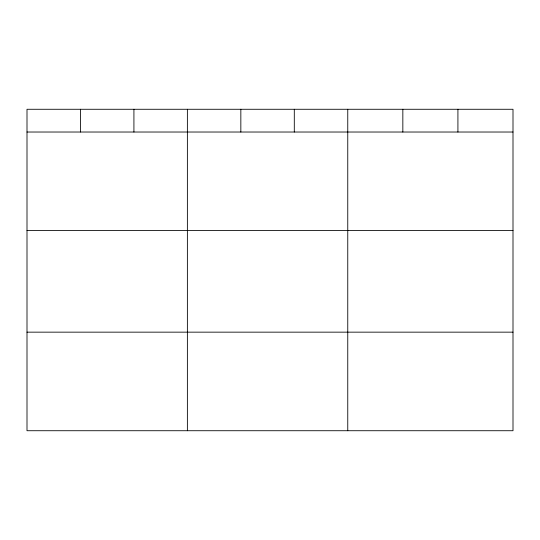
<?xml version="1.0" encoding="UTF-8"?>
<svg xmlns="http://www.w3.org/2000/svg" width="540" height="540" viewBox="0 0 540 540"><rect width="100%" height="100%" fill="white"/><g stroke="black" fill="none" stroke-linecap="round" stroke-linejoin="round"><path stroke-width="0.81" d="M513 230.594L513 109.276L27 109.276L27 430.724L513 430.724L513 230.594L27 230.594M27 132.023L513 132.023M27 332.154L513 332.154M457.92 109.276L457.92 132.023M402.84 109.276L402.84 132.023M347.76 109.276L347.76 430.724M294.3 109.276L294.3 132.023M240.84 109.276L240.84 132.023M187.38 109.276L187.38 430.724M133.92 109.276L133.92 132.023M80.46 109.276L80.46 132.023"/></g></svg>
